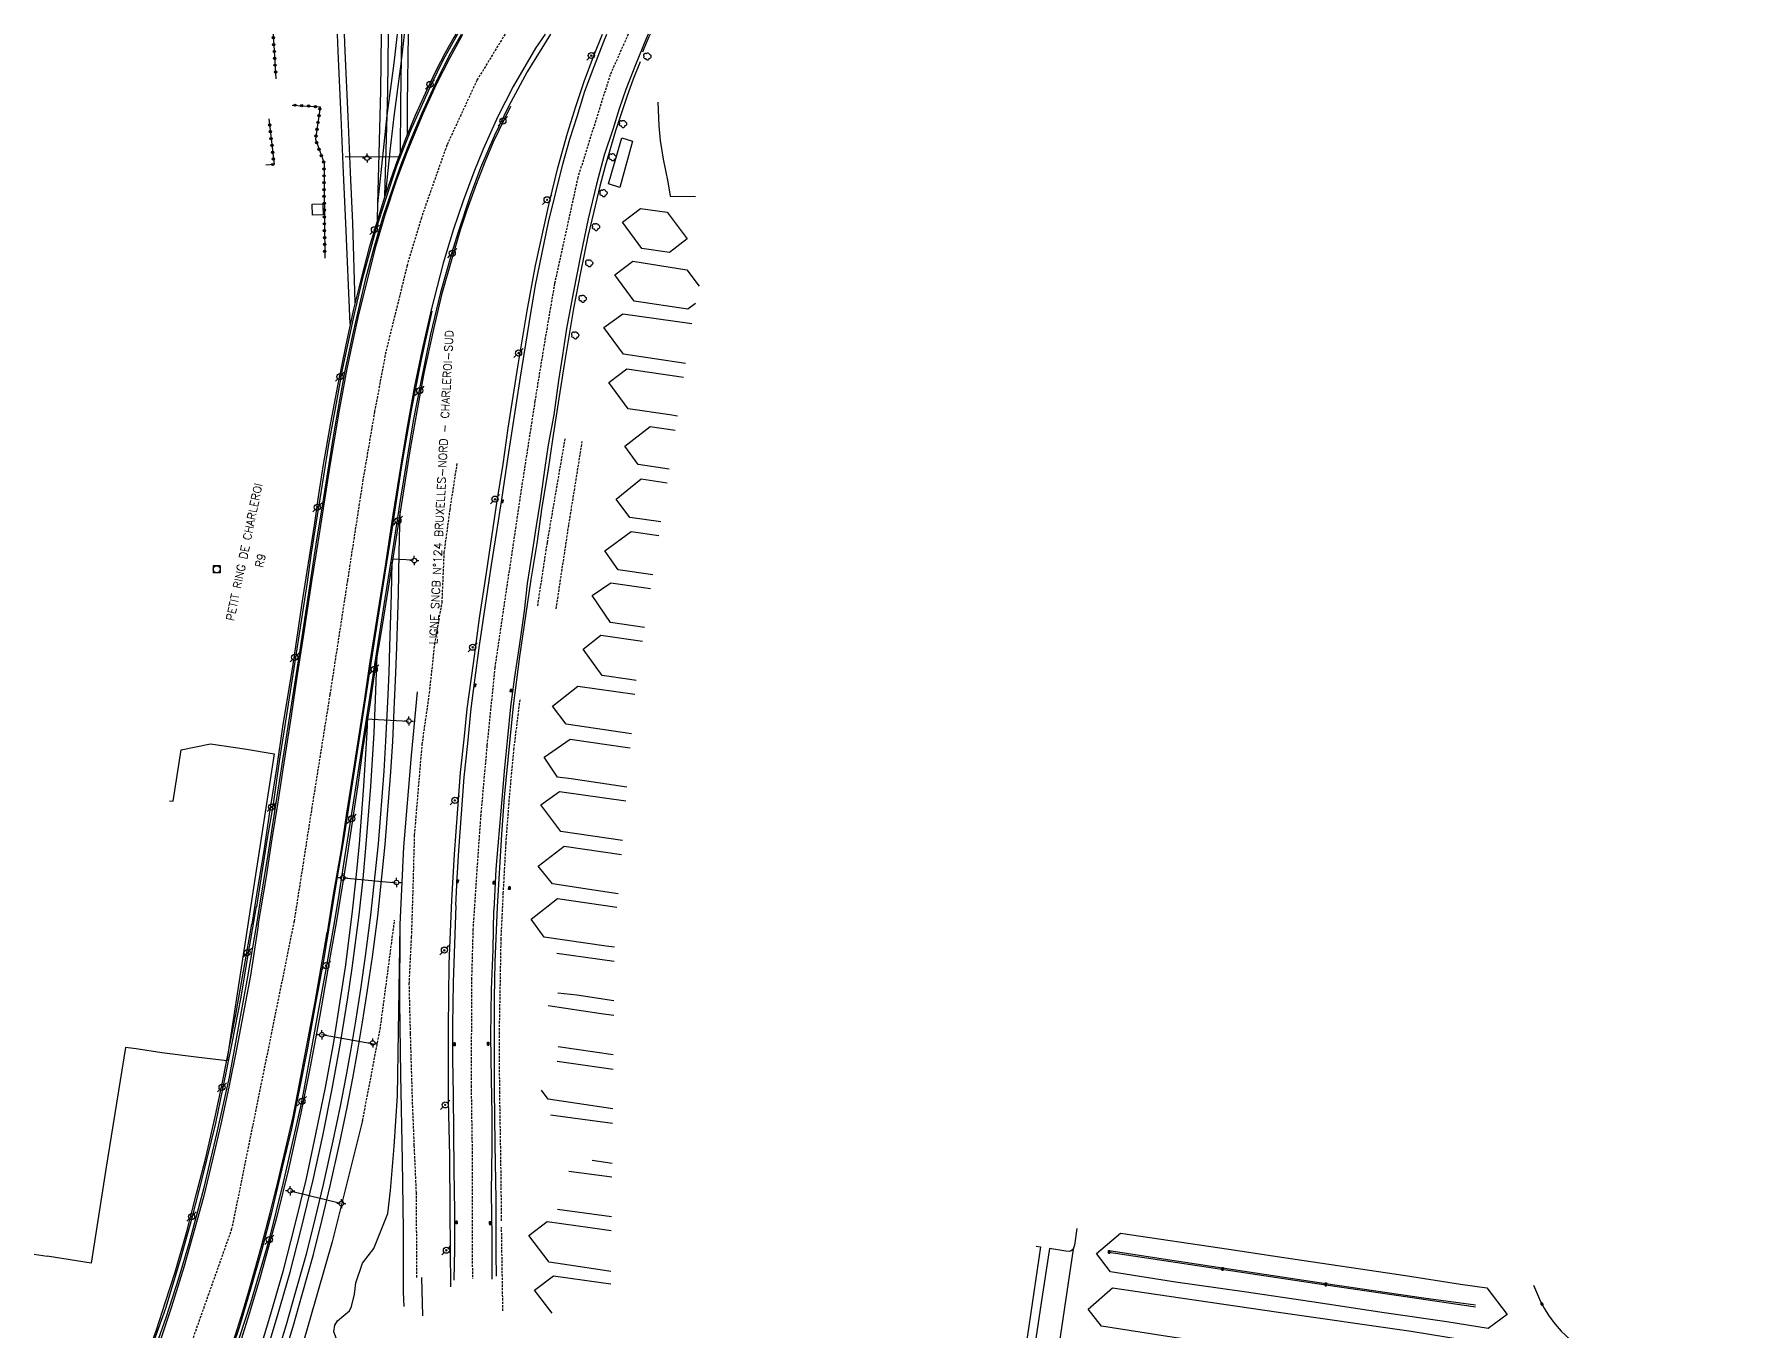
# Model space of a CAD drawing. Header units: millimetres. Extents: x 155000 to 156001, y 122119 to 123000.
# Drawn here: x 155011.2 to 155385.8, y 122716.4 to 123000 of the extents above; entities that cross this region are included whole.
import ezdxf
from ezdxf.enums import TextEntityAlignment as Align

# ---------------------------------------------------------------- set-up
doc = ezdxf.new("R2010")
doc.units = ezdxf.units.MM
doc.linetypes.add('DASHED', pattern=[0.75, 0.5, -0.25])
doc.layers.get('0').update_dxf_attribs({"linetype": 'CONTINUOUS'})
for name, color, linetype in [('W0001', 6, 'DASHED'), ('W0004', 5, 'CONTINUOUS'), ('W0006', 2, 'CONTINUOUS'), ('W0008', 7, 'CONTINUOUS'), ('W0010', 4, 'CONTINUOUS'), ('W0014', 7, 'CONTINUOUS'), ('W0017', 7, 'CONTINUOUS'), ('W0070', 7, 'DASHED'), ('W0104', 1, 'CONTINUOUS'), ('W0112', 1, 'DASHED'), ('W0120', 7, 'CONTINUOUS'), ('W0211', 2, 'CONTINUOUS'), ('W0214', 2, 'CONTINUOUS'), ('W0300', 7, 'CONTINUOUS'), ('W0323', 7, 'CONTINUOUS'), ('W0401', 7, 'CONTINUOUS'), ('W0420', 7, 'CONTINUOUS'), ('W0439', 7, 'CONTINUOUS'), ('W0473', 7, 'CONTINUOUS'), ('W0610', 7, 'CONTINUOUS'), ('W0611', 7, 'CONTINUOUS'), ('W0700', 7, 'CONTINUOUS'), ('W0989', 7, 'CONTINUOUS'), ('W0990', 7, 'CONTINUOUS')]:
    doc.layers.add(name, color=color, linetype=linetype)
doc.styles.get("Standard").update_dxf_attribs({"font": 'romans.shx', "width": 0.85})

# ---------------------------------------------------------------- blocks, each defined once
blk = doc.blocks.new('T473')
for p, q in [((-0.166667, 0.166667), (0.166667, -0.166667)), ((-0.166667, -0.166667), (0.166667, 0.166667)), ((0.500001, 0.500001), (1.000002, 1.000002)), ((-1.000002, -1.000002), (-0.500001, -0.500001))]:
    blk.add_line(p, q)
blk.add_ellipse((0, 0), major_axis=(0.471405, 0.471405), ratio=1, start_param=5.4977871438, end_param=11.780972451)
blk = doc.blocks.new('T401')
for p, q in [((-0.3, 0.3), (0, 0.3)), ((-0.3, -0.25), (-0.3, 0.3)), ((-0.3, 0.15), (0, 0.15)), ((-0.3, 0), (0, 0)), ((0, 0.3), (0, -0.25)), ((-0.3, -0.15), (0, -0.15)), ((-0.3, -0.25), (-0.3, -0.3)), ((-0.3, -0.3), (0, -0.3)), ((0, -0.3), (0, -0.25))]:
    blk.add_line(p, q)
blk = doc.blocks.new('T610')
for p, q in [((-0.500001, 0), (-1.000002, 0)), ((0, 0.500001), (0, 1.000002)), ((0.500001, 0), (1.000002, 0)), ((0, -0.500001), (0, -1.000002))]:
    blk.add_line(p, q)
blk.add_ellipse((0, 0), major_axis=(-0.353554, 0.353554), ratio=1, start_param=3.926990817, end_param=10.2101761242)
blk = doc.blocks.new('T420')
for p, q in [((0.75, 0.75), (-0.75, 0.75)), ((-0.75, 0.75), (-0.75, -0.75)), ((0.75, 0.75), (0.75, -0.75)), ((0.75, -0.75), (-0.75, -0.75))]:
    blk.add_line(p, q)
blk.add_ellipse((0, 0), major_axis=(-0.53, 0.53), ratio=1, start_param=3.926991, end_param=10.210176)
blk = doc.blocks.new('T300')
for p, q in [((-0.8, 0.51), (-0.86, 0.34)), ((-0.86, 0.34), (-0.86, 0.17)), ((-0.86, 0.17), (-0.74, 0.06)), ((-0.69, 0.63), (-0.8, 0.51)), ((-0.8, -0.06), (-0.74, 0.06)), ((-0.74, 0.06), (-0.69, 0.11)), ((-0.57, 0.69), (-0.69, 0.63)), ((-0.46, 0.69), (-0.57, 0.69)), ((-0.29, 0.63), (-0.46, 0.69)), ((-0.29, 0.63), (-0.17, 0.74)), ((-0.23, 0.57), (-0.29, 0.63)), ((-0.17, 0.74), (-0.06, 0.8)), ((-0.06, 0.8), (0.06, 0.8)), ((0.06, 0.8), (0.23, 0.74)), ((0.23, 0.74), (0.34, 0.63)), ((0.34, 0.63), (0.4, 0.51)), ((0.46, 0.46), (0.34, 0.46)), ((0.4, 0.51), (0.4, 0.46)), ((0.57, 0.4), (0.46, 0.46)), ((0.57, 0.4), (0.69, 0.29)), ((0.69, 0.29), (0.74, 0.17)), ((0.74, 0.06), (0.69, -0.17)), ((0.74, 0.17), (0.74, 0.06)), ((-0.8, -0.17), (-0.8, -0.06)), ((-0.8, -0.23), (-0.8, -0.17)), ((-0.74, -0.34), (-0.8, -0.23)), ((-0.69, -0.4), (-0.74, -0.34)), ((-0.51, -0.46), (-0.69, -0.4)), ((-0.4, -0.46), (-0.51, -0.46)), ((-0.4, -0.46), (-0.34, -0.46)), ((-0.34, -0.46), (-0.34, -0.4)), ((-0.34, -0.51), (-0.34, -0.46)), ((-0.29, -0.63), (-0.34, -0.51)), ((-0.17, -0.74), (-0.29, -0.63)), ((-0.06, -0.8), (-0.17, -0.74)), ((0.06, -0.8), (-0.06, -0.8)), ((0.17, -0.74), (0.06, -0.8)), ((0.23, -0.69), (0.17, -0.74)), ((0.29, -0.46), (0.23, -0.46)), ((0.29, -0.63), (0.23, -0.69)), ((0.46, -0.4), (0.29, -0.46)), ((0.34, -0.51), (0.29, -0.63)), ((0.34, -0.51), (0.34, -0.46)), ((0.57, -0.34), (0.46, -0.4)), ((0.63, -0.29), (0.57, -0.34)), ((0.69, -0.17), (0.63, -0.29))]:
    blk.add_line(p, q)
blk = doc.blocks.new('t323o')
at = {"color": 0, "linetype": 'Continuous'}
for radius in [0.25, 0.15]:
    blk.add_circle((0, 0), radius, dxfattribs=at)

msp = doc.modelspace()

# ---------------------------------------------------------------- linework, layer by layer
at = {"layer": 'W0001'}
for points in [[(155114.11, 123000), (155107.96, 122989.93), (155101.39, 122975.73), (155095.82, 122959.91), (155092.71, 122949.46), (155088.03, 122930.49), (155085.6, 122917.52), (155083.05, 122902.64), (155079.67, 122880.65), (155075.82, 122855.65), (155071.89, 122831.05), (155067.99, 122806.09), (155054.35, 122738.85), (155036.43, 122688.29), (155027.59, 122671)], [(155141.03, 123000), (155137.1, 122991.14), (155130.04, 122968.71), (155124.95, 122945.53), (155122.52, 122931.34), (155120.65, 122919.82), (155117.44, 122899.09), (155111.87, 122861.54), (155110.16, 122844.53), (155108.81, 122829.44), (155107.9, 122816.68), (155107.1, 122804.4), (155106.8, 122793.68), (155106.7, 122770.15), (155106.93, 122755.79), (155106.97, 122727.94), (155106.97, 122727.94)]]:
    msp.add_lwpolyline(points, dxfattribs=at)
at = {"layer": 'W0004'}
for points in [[(155326.25, 122721.72), (155311.5, 122723.92), (155293.53, 122726.55), (155246.1, 122733.69)], [(155246.21, 122734.13), (155258.03, 122732.31), (155293.59, 122726.96), (155314.89, 122723.8), (155326.29, 122722.23)]]:
    msp.add_lwpolyline(points, dxfattribs=at)
at = {"layer": 'W0006'}
for points in [[(155147.49, 122985.17), (155147.72, 122979.98), (155148.05, 122976.8), (155148.67, 122972.73), (155149.68, 122967.72), (155150.24, 122964.61), (155155.76, 122964.52)], [(155155.73, 122941.14), (155154.06, 122939.93), (155142.33, 122941.64), (155138.11, 122947.44), (155142.04, 122950.38), (155153.87, 122948.53), (155156.56, 122944.93)], [(155153.59, 122928.04), (155140.02, 122930.07), (155135.74, 122935.87), (155139.87, 122938.91), (155154.95, 122936.78)], [(155151.8, 122916.54), (155150.13, 122916.79), (155141.05, 122918.13), (155136.82, 122923.91), (155140.73, 122926.9), (155153.13, 122925.07)], [(155150, 122904.96), (155143.21, 122905.93), (155140.34, 122909.94), (155145.85, 122914.29), (155151.32, 122913.49)], [(155148.2, 122893.41), (155141.43, 122894.39), (155138.41, 122898.4), (155143.88, 122902.79), (155149.53, 122901.96)], [(155146.4, 122881.84), (155138.85, 122882.96), (155135.92, 122887.11), (155141.69, 122891.28), (155147.73, 122890.4)], [(155144.6, 122870.32), (155137.17, 122871.42), (155133.18, 122877.29), (155137.26, 122880.12), (155145.93, 122878.82)], [(155142.8, 122858.72), (155141.37, 122858.93), (155135.38, 122859.82), (155131.22, 122865.6), (155135.08, 122868.64), (155144.14, 122867.31)], [(155141.76, 122847.1), (155127.45, 122849.22), (155124.48, 122853.14), (155130, 122857.53), (155142.48, 122855.72)], [(155140.78, 122835.43), (155128.57, 122837.21), (155125.57, 122837.6), (155122.64, 122841.95), (155128.32, 122845.93), (155140.92, 122844.12), (155141.5, 122844.03)], [(155139.81, 122823.79), (155126.29, 122825.76), (155121.95, 122831.59), (155126, 122834.5), (155140.53, 122832.4)], [(155138.84, 122812.13), (155133.55, 122812.9), (155124.48, 122814.3), (155121.33, 122818.17), (155127.07, 122822.53), (155139.56, 122820.72)], [(155138.04, 122800.42), (155136.26, 122800.67), (155122.7, 122802.65), (155119.86, 122806.55), (155125.59, 122811.1)], [(155125.59, 122811.1), (155138.59, 122809.21)], [(155125.46, 122799.17), (155138.01, 122797.38)], [(155137.91, 122788.7), (155129.78, 122789.95), (155125.63, 122790.43)], [(155123.53, 122787.7), (155135.1, 122785.96), (155137.88, 122785.57)], [(155137.78, 122776.94), (155125.71, 122778.66)], [(155125.49, 122775.56), (155137.74, 122773.81)], [(155137.65, 122765.14), (155123.56, 122767.22), (155122.07, 122769.18)], [(155124.02, 122763.79), (155137.61, 122761.95)], [(155137.51, 122753.19), (155133.2, 122753.8)], [(155128.1, 122751.48), (155137.48, 122750.22)], [(155137.38, 122741.48), (155125.57, 122743.07)], [(155119.3, 122737.42), (155123.35, 122740.49), (155132.7, 122739.16), (155137.34, 122738.51)], [(155137.24, 122729.57), (155134.95, 122729.9), (155123.73, 122731.56), (155119.3, 122737.42)], [(155320.01, 122718.58), (155306.35, 122720.55), (155290.48, 122722.93), (155275.71, 122725.13), (155260.72, 122727.25), (155246.46, 122729.46), (155243.45, 122733.48), (155248.68, 122737.95), (155272.35, 122734.47), (155284.4, 122732.64), (155311, 122728.71), (155323.03, 122726.8)], [(155238.35, 122734.46), (155231.6, 122689.28)], [(155120.57, 122725.46), (155124.69, 122728.61), (155135.13, 122727.17), (155137.21, 122726.88)], [(155324.27, 122705.84), (155308.36, 122708.09), (155297.55, 122709.58), (155279.74, 122712.27), (155258.96, 122715.34), (155244.49, 122717.57), (155241.57, 122721.32), (155246.9, 122725.97), (155259.3, 122724.19), (155282.68, 122720.76), (155312.19, 122716.49), (155324.24, 122714.57)], [(155323.03, 122726.8), (155328.77, 122725.98), (155333.22, 122720.17), (155329.07, 122717.12), (155320.01, 122718.58)], [(155124.41, 122720.48), (155120.57, 122725.46)]]:
    msp.add_lwpolyline(points, dxfattribs=at)
for points in [[(155139.62, 122977.33), (155141.97, 122976.66), (155139.25, 122966.48), (155136.73, 122967.29)], [(155153.9, 122955.28), (155150.1, 122952.28), (155144, 122953.14), (155139.79, 122958.91), (155143.71, 122961.92), (155149.57, 122961.09)]]:
    msp.add_lwpolyline(points, close=True, dxfattribs=at)
at = {"layer": 'W0008'}
for points in [[(155060.15, 122805.16), (155061.95, 122815.86), (155063.24, 122824.16), (155064.52, 122832.12), (155065.69, 122839.78), (155067.41, 122851.01), (155068.72, 122859.99), (155070.1, 122868.82), (155071.91, 122880.4), (155073.24, 122888.88), (155074.41, 122896.36), (155075.88, 122905.75), (155076.86, 122911.34), (155077.9, 122917.85), (155079.59, 122926.88), (155080.88, 122933.04), (155082.17, 122938.73), (155084.02, 122946.25), (155085.85, 122953.62), (155087.91, 122960.51), (155090.48, 122968.23), (155092.73, 122974.26), (155096.21, 122982.71), (155099.14, 122989.13), (155102.09, 122994.93), (155104.74, 122999.73), (155104.91, 123000)], [(155122.92, 123000), (155120.81, 122996.97), (155115.92, 122988.55), (155112.56, 122981.99), (155109.33, 122974.91), (155107.27, 122969.84), (155104.96, 122963.59), (155102.81, 122957.18), (155100.62, 122949.94), (155097.94, 122939.78), (155096.01, 122931.11), (155094.33, 122923.1), (155092.62, 122913.74), (155091.33, 122905.84), (155089.59, 122894.93), (155087.86, 122883.33), (155084.51, 122862.39), (155083.41, 122854.74), (155080.98, 122839.38), (155079.42, 122829.71), (155078.26, 122821.79), (155076.49, 122811.53), (155075.23, 122803.63)], [(155103.36, 122809.56), (155103.62, 122815.55), (155103.98, 122821.57), (155105.21, 122837.63), (155105.95, 122844.94), (155106.74, 122852.62), (155107.46, 122858.23), (155108.53, 122866.37), (155111.15, 122883.99), (155112.31, 122891.3), (155113.39, 122898.32), (155114.65, 122906.66), (155117.47, 122925.06), (155119.37, 122936.78), (155120.8, 122945.19), (155123.61, 122958.92), (155126.73, 122971.61), (155128.27, 122977.04), (155129.85, 122982.02), (155131.59, 122987.6), (155133.58, 122992.94), (155135.7, 122998.39), (155136.4, 123000)], [(155145.43, 123000), (155144.91, 122998.88), (155142.67, 122993.33), (155140.55, 122987.93), (155139.07, 122983.68), (155137.67, 122979.19), (155135.76, 122973.55), (155134.13, 122967.22), (155132.28, 122959.65), (155130.59, 122951.55), (155129.08, 122943.74), (155127.58, 122935.66), (155126.65, 122929.89), (155125.82, 122924.29), (155124.77, 122916.78), (155123.55, 122910.28), (155122.85, 122905.27), (155121.77, 122897.93), (155120.91, 122892.56), (155120, 122886.37), (155118.98, 122879.98), (155118.28, 122873.89), (155117.19, 122866.25), (155116.15, 122859.54), (155115.3, 122853.01), (155114.64, 122846.26), (155114, 122839.74), (155113.37, 122831.91), (155112.14, 122817.53), (155111.65, 122808.53)], [(155103.36, 122809.56), (155102.79, 122792.74), (155102.64, 122783.42), (155102.65, 122775.98), (155102.74, 122768.21), (155102.84, 122759.84), (155102.91, 122751.77), (155103.05, 122742.67), (155103.04, 122734.43), (155102.92, 122727.69)], [(155111.33, 122727.87), (155111.33, 122727.87), (155111.33, 122727.87), (155111.33, 122737.16), (155111.19, 122746.85), (155111.27, 122756.77), (155111.27, 122764.01), (155111.14, 122771.52), (155111.04, 122781.01), (155111.14, 122791.22), (155111.5, 122799.97), (155111.65, 122808.53)], [(155060.15, 122805.16), (155058.44, 122794.23), (155057.17, 122787.32), (155055.43, 122778.16), (155053.72, 122769.81), (155052, 122761.73), (155050.26, 122754.29), (155048.16, 122745.79), (155046.32, 122739.02), (155043.95, 122730.73), (155041.23, 122721.83), (155039.03, 122715.26), (155036.65, 122708.63), (155034.48, 122702.54)], [(155049.73, 122700.63), (155051.25, 122704.5), (155052.78, 122708.65), (155054.36, 122713.18), (155056.77, 122720.8), (155058.1, 122725.25), (155059.46, 122730.1), (155060.92, 122735.4), (155062.78, 122742.36), (155064.44, 122749.1), (155065.81, 122754.96), (155067.77, 122763.37), (155071.11, 122780.49), (155072.61, 122788.51), (155075.23, 122803.63)]]:
    msp.add_lwpolyline(points, dxfattribs=at)
at = {"layer": 'W0010'}
for points in [[(155103.75, 123000), (155100.61, 122994.4), (155097.93, 122989), (155093.46, 122978.96), (155090.4, 122971.14), (155087.96, 122963.91), (155085.89, 122957.35), (155082.89, 122946.42), (155080.97, 122938.22), (155078.52, 122926.64), (155077.02, 122918.59), (155075.52, 122910.31), (155073.37, 122896.66), (155071.73, 122886.54), (155070.76, 122879.72), (155069.26, 122869.89), (155068.33, 122863.78), (155065.72, 122847.53), (155064.86, 122842.07), (155063.32, 122831.26), (155062.13, 122824.23), (155060.86, 122816.36), (155059.78, 122809.23)], [(155060.42, 122809.2), (155062.3, 122820.71), (155064.61, 122835.26), (155069.15, 122864.42), (155071.66, 122880.83), (155073, 122889.5), (155074.05, 122895.97), (155076.62, 122912.05), (155078.02, 122920.11), (155079.25, 122926.81), (155080.82, 122934.27), (155082.35, 122940.96), (155083.78, 122946.89), (155085.54, 122953.36), (155087.5, 122960.17), (155089.55, 122966.37), (155091.49, 122971.75), (155093.56, 122977.12), (155096, 122982.85), (155099.04, 122989.53), (155101.99, 122995.4), (155104.59, 123000)], [(155124.09, 123000), (155118.96, 122991.76), (155114.84, 122984.23), (155111.76, 122977.76), (155108.78, 122970.79), (155106.49, 122964.71), (155103.79, 122956.53), (155102.46, 122952.29), (155100.01, 122943.58), (155097.85, 122934.42), (155095.6, 122923.63), (155094.04, 122915.49), (155091.18, 122898.14), (155090.53, 122893.84), (155089.29, 122885.76), (155089.21, 122885.24), (155087.84, 122876.67), (155086.33, 122866.92), (155085.43, 122861.32), (155084.37, 122853.97), (155083.78, 122850.26), (155080.39, 122828.72), (155079.05, 122820.02), (155077.81, 122811.96), (155076.75, 122805.75)], [(155102.5, 122810.71), (155103.04, 122820.76), (155103.8, 122830.68), (155104.36, 122838.62), (155105.27, 122846.59), (155105.87, 122852.55), (155107.2, 122862.49), (155108.53, 122872.39), (155110.06, 122882.29), (155111.26, 122890.14), (155112.4, 122898.01), (155113.7, 122906.05), (155114.78, 122913.9), (155116.96, 122927.71), (155118.99, 122939.56), (155120.81, 122949.45), (155123.73, 122963), (155125.68, 122970.77), (155127.74, 122978.38), (155129.58, 122984.18), (155131.52, 122989.9), (155133.59, 122995.47), (155135.43, 123000)], [(155145.86, 123000), (155145.59, 122999.41), (155144.47, 122996.79), (155144.15, 122996.06)], [(155143.63, 122993.95), (155142.16, 122990.18), (155140.79, 122986.51), (155138.29, 122978.89), (155136, 122971.19), (155134.84, 122966.79), (155133.5, 122961.25), (155132.24, 122955.77), (155130.62, 122947.95), (155129.12, 122940.04), (155127.1, 122928.27), (155125.85, 122920.41), (155124.49, 122911.43), (155123.47, 122904.45), (155122.18, 122896.61), (155121.05, 122888.67), (155119.75, 122880.8), (155118.62, 122872.91), (155117.3, 122863.99), (155115.93, 122853.18), (155115.1, 122845.11), (155113.92, 122833.23), (155113.33, 122825.12), (155112.41, 122809.24)], [(155050, 122700.6), (155053.42, 122709.68), (155056.03, 122717.39), (155058.55, 122725.79), (155060.96, 122734.17), (155063.21, 122742.71), (155065.42, 122751.99), (155067.47, 122760.73), (155069.35, 122769.9), (155070.99, 122778.38), (155072.86, 122788.59), (155074.45, 122797.11), (155077.27, 122814.48), (155078.92, 122824.38), (155082.52, 122847.42), (155084.51, 122860.23), (155086.19, 122871.01), (155087.94, 122882.19), (155089.44, 122891.71), (155091.51, 122905.26), (155093.69, 122917.82), (155095.85, 122928.89), (155098.18, 122939.48)], [(155091.19, 122805.37), (155091.99, 122822.37), (155093.64, 122842.31), (155095.01, 122856.29)], [(155033.29, 122702.68), (155036.12, 122710.8), (155039.96, 122721.53), (155043.17, 122732.2), (155045.73, 122741.27), (155047.98, 122750.11), (155050.88, 122761.98), (155052.41, 122769.43), (155054.46, 122779.43), (155056.41, 122789.52), (155057.94, 122798.83), (155059.8, 122809.32)], [(155033.97, 122702.6), (155037.14, 122711.27), (155040.04, 122719.47), (155042.89, 122728.3), (155045.07, 122735.64), (155048.36, 122747.93), (155051.12, 122759.64), (155053.84, 122772.05), (155055.72, 122782), (155057.9, 122793.99), (155059.84, 122805.46), (155060.42, 122809.2)], [(155102.23, 122726.19), (155102.1, 122742.83), (155102.03, 122754.84), (155101.75, 122766.9), (155101.74, 122782.82), (155101.93, 122796.83), (155102.5, 122810.71)], [(155112.41, 122809.24), (155111.88, 122797.27), (155111.76, 122789.29), (155111.73, 122781.34), (155111.71, 122769.28), (155111.86, 122757.36), (155112.07, 122745.26), (155112.12, 122733.32), (155112.17, 122728.54)], [(155076.75, 122805.75), (155075.04, 122795.97), (155069.59, 122766.57), (155065.63, 122748.99), (155062.44, 122736.34), (155058.46, 122722.64), (155054.83, 122711.45), (155052.57, 122704.99), (155050.87, 122700.48)], [(155092.03, 122721.9), (155091.89, 122725.01), (155091.91, 122738.64), (155091.67, 122753.89), (155091.33, 122772.54), (155091.08, 122788.54), (155091.19, 122805.37)]]:
    msp.add_lwpolyline(points, dxfattribs=at)
at = {"layer": 'W0014'}
for points in [[(155230.2, 122735.09), (155231.21, 122734.95), (155228.65, 122717.58), (155224.29, 122688.5), (155229.53, 122687.75), (155228.28, 122679.76), (155227, 122671)], [(155096.11, 122719.86), (155095.94, 122728.24)]]:
    msp.add_lwpolyline(points, dxfattribs=at)
at = {"layer": 'W0017'}
for points in [[(155239.1, 122738.95), (155238.61, 122735.32), (155238.35, 122734.46), (155237.92, 122734.04), (155237.48, 122733.92), (155236.75, 122733.98), (155233.13, 122734.55), (155231.3, 122722.7), (155229.29, 122709.07), (155226.64, 122690.4), (155230.51, 122689.86), (155231.1, 122689.68), (155231.6, 122689.28), (155231.91, 122688.76), (155232, 122688.29), (155230.19, 122676.33), (155229.4, 122671)], [(155338.97, 122726.55), (155340.53, 122723.01), (155341.3, 122721.52), (155342.32, 122719.87), (155343.71, 122718.01), (155345.02, 122716.51), (155347.06, 122714.61), (155349.1, 122713.01), (155351.55, 122711.39), (155354.3, 122709.98), (155356.82, 122708.99), (155359.78, 122708.13), (155370.17, 122705.56), (155372.89, 122704.94), (155373.79, 122704.87), (155374.65, 122704.91), (155375.71, 122705.24), (155376.76, 122705.73), (155377.54, 122706.35), (155382.47, 122711.06), (155385.8, 122714.37)]]:
    msp.add_lwpolyline(points, dxfattribs=at)
at = {"layer": 'W0070'}
msp.add_lwpolyline([(155094.86, 122728.27), (155094.74, 122746.79), (155094.28, 122757.07), (155093.89, 122766.83), (155093.45, 122781.61), (155093.18, 122792.44), (155093.69, 122802.68), (155094.05, 122813.9), (155094.35, 122825.01), (155096.01, 122844.75), (155097.61, 122856.02), (155098.76, 122866.72), (155100.36, 122875.82), (155100.83, 122886.69), (155102.1, 122896.06), (155103.68, 122906.33)], dxfattribs=at)
at = {"layer": 'W0104'}
for points in [[(155040.76, 122832.42), (155041.53, 122832.35), (155043.31, 122843.62), (155049.74, 122844.9), (155057.15, 122843.8), (155063.61, 122842.69), (155053.31, 122775.57), (155046.57, 122776.41), (155039.06, 122777.33), (155033.5, 122778.23), (155031.14, 122778.52)], [(155031.14, 122778.52), (155026.84, 122751.92), (155023.65, 122731.41), (155014, 122732.92)], [(155011.19, 122733.36), (155014, 122732.92)]]:
    msp.add_lwpolyline(points, dxfattribs=at)
at = {"layer": 'W0112'}
for points in [[(155127.19, 122911.56), (155123.3, 122888.9), (155121.17, 122874.93)], [(155125.29, 122874.4), (155128.08, 122892.82), (155131, 122911)], [(155113.37, 122740.64), (155113.2, 122754.92), (155112.96, 122768.62), (155112.89, 122781.5), (155113.1, 122792.79), (155113.26, 122802.16), (155113.74, 122812.22), (155114.34, 122823.18), (155115.01, 122832.2), (155116.05, 122843.61), (155117.44, 122854.8)], [(155082.99, 122762.56), (155086.92, 122783.18), (155089.98, 122806.33)], [(155113.66, 122720.95), (155113.56, 122726.2), (155113.36, 122739.26)]]:
    msp.add_lwpolyline(points, dxfattribs=at)
at = {"layer": 'W0120'}
for points in [[(155103.33, 123000), (155102.92, 122999.31), (155101, 122995.91), (155098.98, 122992.02), (155097.04, 122987.88), (155094.48, 122982.22), (155092.45, 122977.29), (155090.67, 122972.7), (155090.14, 122971.34), (155087.85, 122964.61), (155085.91, 122958.43), (155084.43, 122953.4), (155082.64, 122946.62), (155080.91, 122939.63), (155079.22, 122931.77), (155077.57, 122923.53), (155075.97, 122915.06), (155074.39, 122905.93), (155073.32, 122899.39), (155072.36, 122892.69), (155069.72, 122875.61), (155067.62, 122861.75), (155065.56, 122849.15), (155064.16, 122839.51), (155062.58, 122829.55), (155061.47, 122822.05), (155059.78, 122811.86), (155058.77, 122805.48)], [(155115.32, 122984.23), (155111.55, 122976.42), (155109.7, 122972.02), (155107.79, 122967.15), (155105.79, 122961.52), (155104.33, 122957.17), (155102.46, 122950.88), (155100.25, 122943.06), (155098.47, 122935.53), (155096.39, 122925.89), (155094.81, 122917.55), (155093.37, 122909.41), (155092.11, 122901.56), (155089.88, 122887.3), (155088.53, 122878.9), (155087.21, 122870.36), (155085.88, 122862.63), (155084.57, 122853.42), (155083.02, 122844), (155082.08, 122836.96), (155079.58, 122820.54), (155078.77, 122815.56), (155077.17, 122805.79)], [(155033.02, 122702.71), (155035.76, 122710.86), (155037.89, 122716.8), (155039.92, 122722.93), (155042, 122729.44), (155044.55, 122738.3), (155046.68, 122746.62), (155048.62, 122754.1), (155050.77, 122763.38), (155052.28, 122770.58), (155055.26, 122785.75), (155058.77, 122805.48)], [(155077.17, 122805.79), (155075.47, 122796.09), (155073.62, 122785.51), (155071.54, 122774.28), (155069.49, 122764.13), (155066.75, 122751.9), (155064.24, 122741.55), (155060.55, 122728.33), (155058.27, 122720.52), (155056.42, 122714.67), (155054.36, 122708.6), (155051.26, 122700.43)]]:
    msp.add_lwpolyline(points, dxfattribs=at)
at = {"layer": 'W0211'}
msp.add_lwpolyline([(155074.19, 122697.36), (155076.17, 122702.68), (155076.9, 122704.76), (155078.22, 122707.07), (155078.97, 122710.35), (155078.56, 122712.21), (155078.08, 122713.58), (155077.27, 122714.83), (155076.71, 122716.34), (155076.88, 122717.81), (155077.47, 122718.78), (155078.88, 122719.9), (155080.13, 122720.95), (155080.56, 122721.89), (155081.17, 122724.63), (155081.46, 122727.08), (155082.98, 122731.34), (155085.41, 122734.61), (155088.52, 122742.25), (155089.1, 122747.23), (155089.86, 122756.9), (155090.6, 122767.92), (155091.19, 122805.1)], dxfattribs=at)
at = {"layer": 'W0214'}
msp.add_lwpolyline([(155082.99, 122762.56), (155076.29, 122736.07), (155069.73, 122713.26), (155065.52, 122698.53)], dxfattribs=at)
at = {"layer": 'W0323'}
for points in [[(155063.4, 123000), (155064.04, 122990.26)], [(155067.55, 122984.54), (155073.69, 122984.13), (155072.68, 122977.04), (155074.54, 122971.8), (155074.54, 122966.54), (155074.71, 122951.06)], [(155062.51, 122981.51), (155063.61, 122971.56), (155061.79, 122971.41)]]:
    msp.add_lwpolyline(points, dxfattribs=at)
at = {"layer": 'W0439'}
msp.add_lwpolyline([(155071.95, 122962.85), (155074.25, 122962.91), (155074.36, 122960.54), (155072.04, 122960.48)], close=True, dxfattribs=at)
at = {"layer": 'W0611'}
for points in [[(155079.16, 122973.25), (155090.88, 122973.22)], [(155094.14, 122885.02), (155089.21, 122885.24)], [(155092.98, 122849.8), (155083.78, 122850.26)], [(155090.41, 122814.42), (155078.77, 122815.56)], [(155085.78, 122779.16), (155073.97, 122781.31)], [(155067.14, 122747.19), (155078.16, 122744.51)]]:
    msp.add_lwpolyline(points, dxfattribs=at)
at = {"layer": 'W0700'}
for points in [[(155080.29, 122936.74), (155079.33, 122958.74), (155078.81, 122969.72), (155078.32, 122981.96), (155077.64, 122996.24), (155077.52, 123000)], [(155081.33, 122941.31), (155080.84, 122958.8), (155080.32, 122969.79), (155079.83, 122982.03), (155079.15, 122996.3), (155079.03, 123000)], [(155086.22, 122959.43), (155086.31, 122962.93), (155086.96, 122987.63), (155087.13, 123000)], [(155086.31, 122962.93), (155087.52, 122974.63), (155088.38, 122982.23), (155089.91, 122993.69), (155090.55, 122999.45), (155090.6, 123000)], [(155087.87, 122964.66), (155088.38, 122982.23), (155088.47, 122987.61), (155088.64, 123000)], [(155088.07, 122965.25), (155089.02, 122974.48), (155089.88, 122982.05), (155091.41, 122993.51), (155092.05, 122999.29), (155092.12, 123000)], [(155091.24, 122974.16), (155091.3, 122984.92), (155091.53, 123000)], [(155092.77, 122978.07), (155092.81, 122984.9), (155093.04, 123000)], [(155086.27, 122807.24), (155087.92, 122822.92), (155089.17, 122838.8), (155089.56, 122845.38), (155089.97, 122854.04), (155090.26, 122860.37), (155090.47, 122866.09), (155090.82, 122877.59), (155090.98, 122886.71), (155091.19, 122895.66)], [(155084.77, 122807.43), (155086.42, 122823.06), (155087.67, 122838.9), (155088.05, 122845.46), (155088.46, 122854.11), (155088.75, 122860.44), (155088.96, 122866.14), (155089.31, 122877.63), (155089.43, 122884.5)], [(155082.19, 122807.49), (155083.07, 122815.42), (155083.79, 122822.93), (155084.76, 122835.56), (155085.47, 122847.31), (155085.83, 122854.61), (155086.17, 122864.35)], [(155080.69, 122807.65), (155081.57, 122815.57), (155082.28, 122823.06), (155083.25, 122835.66), (155083.96, 122847.39), (155084.13, 122850.7)], [(155056.54, 122699.73), (155060.18, 122711.1), (155062.94, 122720.28), (155065.65, 122729.83), (155068.1, 122739.21), (155070.68, 122749.9), (155072.78, 122759.54), (155074.84, 122769.75), (155076.67, 122779.68), (155078.23, 122789.58), (155079.21, 122796.08), (155080.69, 122807.65)], [(155058.05, 122699.53), (155061.62, 122710.66), (155064.39, 122719.86), (155067.11, 122729.43), (155069.57, 122738.84), (155072.15, 122749.56), (155074.26, 122759.23), (155076.32, 122769.46), (155078.16, 122779.43), (155079.72, 122789.35), (155080.71, 122795.87), (155082.19, 122807.49)], [(155060.61, 122699.49), (155063.31, 122708.03), (155066.36, 122717.97), (155068.34, 122724.93), (155070.75, 122733.65), (155072.67, 122741.25), (155074.43, 122748.6), (155076.56, 122758.1), (155078.11, 122765.67), (155079.35, 122772.12), (155080.46, 122778.18), (155081.48, 122784.27), (155082.58, 122791.29), (155083.61, 122798.51), (155084.77, 122807.43)], [(155062.05, 122699.04), (155064.75, 122707.57), (155067.8, 122717.54), (155069.79, 122724.52), (155072.21, 122733.27), (155074.13, 122740.89), (155075.91, 122748.26), (155078.03, 122757.78), (155079.59, 122765.37), (155080.83, 122771.84), (155081.95, 122777.92), (155082.97, 122784.02), (155084.08, 122791.07), (155085.11, 122798.31), (155086.27, 122807.24)]]:
    msp.add_lwpolyline(points, dxfattribs=at)

# ---------------------------------------------------------------- block references
at = {"layer": 'W0300', "rotation": 359.9999899820874}
for p in [(155145.28, 122995.12), (155139.95, 122980.38), (155137.65, 122973.11), (155135.68, 122965.24), (155134.05, 122957.85), (155132.57, 122949.93), (155131.14, 122942.16), (155129.51, 122934.16)]:
    msp.add_blockref('T300', p, dxfattribs=at)
at = {"layer": 'W0323'}
for p, rotation in [((155063.45, 122999.24), 273.7437123111226), ((155063.55, 122997.74), 273.7437123111226), ((155063.65, 122996.24), 273.7437123111226), ((155063.74, 122994.75), 273.7437123111226), ((155063.84, 122993.25), 273.7437123111226), ((155063.94, 122991.75), 273.7437123111226), ((155068.17, 122984.5), 356.1735483963618), ((155069.66, 122984.4), 356.1735483963618), ((155071.16, 122984.3), 356.1735483963618), ((155072.66, 122984.2), 356.1735483963618), ((155073.2, 122980.71), 261.8857352088936), ((155073.42, 122982.19), 261.8857352088936), ((155073.63, 122983.68), 261.8857352088936), ((155062.65, 122980.18), 276.3098470864991), ((155062.82, 122978.69), 276.3098470864991), ((155062.98, 122977.2), 276.3098470864991), ((155072.78, 122977.74), 261.8857352088936), ((155072.99, 122979.22), 261.8857352088936), ((155063.15, 122975.71), 276.3098470864991), ((155063.31, 122974.22), 276.3098470864991), ((155072.95, 122976.29), 289.4708906182752), ((155073.45, 122974.88), 289.4708906182752), ((155073.95, 122973.46), 289.4708906182752), ((155063.29, 122971.53), 184.5626413298793), ((155063.48, 122972.73), 276.3098470864991), ((155074.45, 122972.05), 289.4708906182752), ((155074.54, 122970.56), 270.0653936708122), ((155074.54, 122969.06), 270.0653936708122), ((155074.54, 122967.56), 270.0653936708122), ((155074.55, 122966.06), 270.6144679389637), ((155074.56, 122964.56), 270.6144679389637), ((155074.58, 122963.06), 270.6144679389637), ((155074.6, 122961.56), 270.6144679389637), ((155074.61, 122960.06), 270.6144679389637), ((155074.63, 122958.56), 270.6144679389637), ((155074.64, 122957.06), 270.6144679389637), ((155074.66, 122955.56), 270.6144679389637), ((155074.68, 122954.06), 270.6144679389637), ((155074.69, 122952.56), 270.6144679389637)]:
    msp.add_blockref('t323o', p, dxfattribs=dict(at, rotation=rotation))
at = {"layer": 'W0401'}
for p, rotation in [((155113.67, 122897.91), 351.2556904424525), ((155107.7, 122857.7), 352.6829276251921), ((155115.27, 122856.54), 172.6192515927929), ((155103.9, 122814.89), 357.535364657815), ((155111.54, 122814.52), 176.8712902379359), ((155114.92, 122813.37), 176.8712902379359), ((155102.89, 122779.21), 180.1309023966761), ((155110.58, 122779.35), 0.6459073115170962), ((155103.37, 122740.24), 179.9304226841579), ((155111.04, 122740.16), 0.8392289857851375), ((155340.68, 122722.35), 209.1583730861832)]:
    msp.add_blockref('T401', p, dxfattribs=dict(at, rotation=rotation))
for p in [(155246.34, 122733.83), (155271.15, 122730.14), (155293.74, 122726.75)]:
    msp.add_blockref('T401', p, dxfattribs=at)
at = {"layer": 'W0420', "rotation": 359.9999899820874}
msp.add_blockref('T420', (155051.06, 122883.06), dxfattribs=at)
at = {"layer": 'W0473', "rotation": 359.9999899820874}
for p in [(155132.98, 122995.36), (155097.72, 122989.03), (155113.64, 122981.02), (155123.32, 122963.82), (155085.57, 122957.26), (155102.58, 122952.15), (155117.07, 122930.32), (155078.04, 122925.18), (155095.47, 122922.08), (155111.93, 122898.38), (155073.08, 122896.61), (155090.7, 122893.67), (155068.13, 122863.81), (155107.04, 122866.01), (155085.53, 122861.18), (155063.08, 122831.07), (155103.15, 122832.55), (155080.6, 122828.52), (155100.86, 122799.8), (155057.74, 122799.23), (155074.96, 122796.42), (155052.25, 122769.82), (155069.7, 122766.77), (155101.03, 122765.97), (155045.58, 122741.57), (155062.59, 122736.49), (155101.3, 122734.2)]:
    msp.add_blockref('T473', p, dxfattribs=at)
at = {"layer": 'W0610', "rotation": 359.9999899820874}
for p in [(155083.94, 122972.94), (155094.28, 122884.96), (155093.08, 122849.88), (155078.66, 122815.59), (155090.39, 122814.58), (155074.07, 122781.3), (155085.2, 122779.5), (155067.13, 122747.2), (155078.33, 122744.4)]:
    msp.add_blockref('T610', p, dxfattribs=at)

# ---------------------------------------------------------------- texts
at = {"layer": 'W0989'}
for s, rotation, p in [('LIGNE SNCB N°124 BRUXELLES-NORD - CHARLEROI-SUD', 87.024, (155100.17, 122900.99)), ('PETIT RING DE CHARLEROI', 78.2755, (155057.1, 122886.83))]:
    msp.add_text(s, height=1.75, rotation=rotation, dxfattribs=at).set_placement(p, align=Align.MIDDLE_CENTER)
at = {"layer": 'W0990'}
msp.add_text('R9', height=1.75, rotation=78.2089, dxfattribs=at).set_placement((155060.64, 122884.95), align=Align.MIDDLE_CENTER)

doc.saveas('drawing.dxf')
